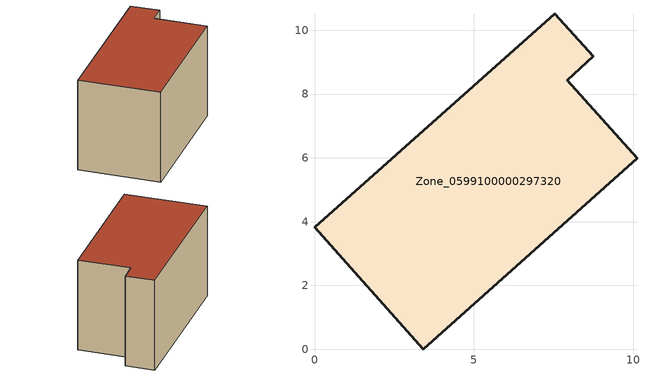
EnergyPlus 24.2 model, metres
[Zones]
Zone_0599100000297320
 floor ground (C_G): 0,3.82 7.54,10.52 8.74,9.18 7.92,8.44 10.11,5.99 3.41,0 z0
 wall outside (C_F): 7.92,8.44 8.74,9.18 7.54,10.52 0,3.82 3.41,0 10.11,5.99 7.92,8.44 z0:5.91
 roof outside (C_R): 3.41,0 10.11,5.99 7.92,8.44 8.74,9.18 7.54,10.52 0,3.82 z5.91
[BUILDING]
Pand.0599100000297320: North Axis=0; Terrain=City; Loads Convergence Tolerance Value=0.04; Temperature Convergence Tolerance Value=0.4; Solar Distribution=FullExterior; Maximum Number of Warmup Days=25; Minimum Number of Warmup Days=1
[Site:Location]
Rotterdam.The.Hague.AP_ZH_NLD Design_Conditions: Latitude=51.96; Longitude=4.45; Time Zone=1; Elevation=-4.5
[SITE:GROUNDTEMPERATURE:BUILDINGSURFACE]
18, 18, 18, 18, 18, 18, 18, 18, 18, 18, 18, 18
[MATERIAL] Thermal Absorptance=0.9; Solar Absorptance=0.7; Visible Absorptance=0.7
Name | Roughness | Thickness | Conductivity | Density | Specific Heat
G.TI.1975-1991 | MediumSmooth | 0.15 | 0.288461 | 540 | 1210
F.TI.1975-1991 | Rough | 0.3 | 0.230769 | 1920 | 840
R.TI.1975-1991 | MediumRough | 0.2 | 0.153846 | 1500 | 1000
[CONSTRUCTION]
C_G: G.TI.1975-1991
C_F: F.TI.1975-1991
C_R: R.TI.1975-1991
[ZONE]
Zone_0599100000297320: Type=1; Multiplier=1; Ceiling Height=Autocalculate; Volume=Autocalculate; Floor Area=autocalculate; Part of Total Floor Area=Yes
[ZONEINFILTRATION:DESIGNFLOWRATE]
Infil_Zone_0599100000297320: Zone or ZoneList or Space or SpaceList=Zone_0599100000297320; Schedule=AlwaysOn; Design Flow Rate Calculation Method=Flow/Area; Flow Rate per Floor Area=0.003; Constant Term Coefficient=1; Temperature Term Coefficient=0; Velocity Term Coefficient=0; Velocity Squared Term Coefficient=0
[HVACTEMPLATE:ZONE:IDEALLOADSAIRSYSTEM]
Zone_0599100000297320: Maximum Heating Supply Air Temperature=50; Minimum Cooling Supply Air Temperature=13; Maximum Heating Supply Air Humidity Ratio=0.0156; Minimum Cooling Supply Air Humidity Ratio=0.0077; Heating Limit=NoLimit; Cooling Limit=NoLimit; Dehumidification Control Type=ConstantSensibleHeatRatio; Cooling Sensible Heat Ratio=0.7; Dehumidification Setpoint=60; Humidification Control Type=None; Humidification Setpoint=30; Outdoor Air Method=None; Outdoor Air Flow Rate per Person=0.00944; Outdoor Air Flow Rate per Zone Floor Area=0; Outdoor Air Flow Rate per Zone=0; Demand Controlled Ventilation Type=None; Outdoor Air Economizer Type=NoEconomizer; Heat Recovery Type=None; Sensible Heat Recovery Effectiveness=0.7; Latent Heat Recovery Effectiveness=0.65
[ZONECONTROL:THERMOSTAT]
ThermostatControl_Zone_0599100000297320: Zone or ZoneList=Zone_0599100000297320; Control Type Schedule=DualSetpointControlType; Control 1=Thermostat_Zone_0599100000297320; Temperature Difference Between Cutout And Setpoint=0
[THERMOSTATSETPOINT:DUALSETPOINT]
Thermostat_Zone_0599100000297320: Heating Setpoint Temperature Schedule=HeatingSetpoint_Zone_0599100000297320; Cooling Setpoint Temperature Schedule=CoolingSetpoint_Zone_0599100000297320
[SCHEDULE:COMPACT]
HeatingSetpoint_Zone_0599100000297320: Through: 12/31, For: AllDays, Until: 24:00, 21
CoolingSetpoint_Zone_0599100000297320: Through: 12/31, For: AllDays, Until: 24:00, 24
DualSetpointControlType: Through: 12/31, For: AllDays, Until: 24:00, 4
AlwaysOn: Through: 12/31, For: AllDays, Until: 24:00, 1
